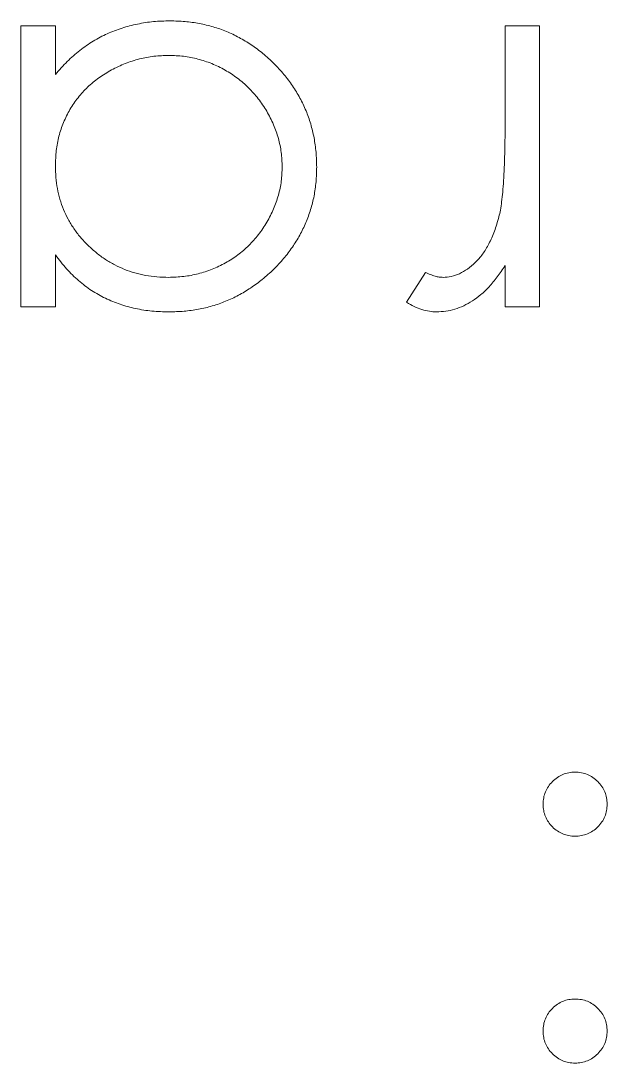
# Model space of a CAD drawing. Header units: millimetres. Extents: x 0 to 276, y 0 to 293.
# Drawn here: x 86.25 to 91.59, y 162.88 to 172.36 of the extents above; entities that cross this region are included whole.
import ezdxf

# ---------------------------------------------------------------- set-up
doc = ezdxf.new("R2010")
doc.units = ezdxf.units.MM

msp = doc.modelspace()

# ---------------------------------------------------------------- linework, layer by layer
at = {"color": 18, "linetype": 'Continuous', "lineweight": 15, "true_color": 0x000000}
for p, q in [((86.2502, 172.3183), (86.5644, 172.3183)), ((86.2502, 169.7606), (86.2502, 172.3183)), ((86.2502, 172.3183), (86.5644, 172.3183)), ((86.2502, 169.7606), (86.2502, 172.3183)), ((86.2502, 172.3183), (86.5644, 172.3183)), ((86.2502, 169.7606), (86.2502, 172.3183)), ((86.2502, 172.3183), (86.5644, 172.3183)), ((86.2502, 169.7606), (86.2502, 172.3183)), ((86.5644, 172.3183), (86.5644, 171.8759)), ((86.5644, 172.3183), (86.5644, 171.8759)), ((86.5644, 172.3183), (86.5644, 171.8759)), ((86.5644, 172.3183), (86.5644, 171.8759)), ((90.6567, 171.4587), (90.6567, 172.3183)), ((90.6567, 172.3183), (90.9708, 172.3183)), ((90.6567, 171.4587), (90.6567, 172.3183)), ((90.6567, 172.3183), (90.9708, 172.3183)), ((90.6567, 171.4587), (90.6567, 172.3183)), ((90.6567, 172.3183), (90.9708, 172.3183)), ((90.6567, 171.4587), (90.6567, 172.3183)), ((90.6567, 172.3183), (90.9708, 172.3183)), ((90.9708, 172.3183), (90.9708, 169.7606)), ((90.9708, 172.3183), (90.9708, 169.7606)), ((90.9708, 172.3183), (90.9708, 169.7606)), ((90.9708, 172.3183), (90.9708, 169.7606)), ((86.5644, 170.2338), (86.5644, 169.7606)), ((86.5644, 170.2338), (86.5644, 169.7606)), ((86.5644, 170.2338), (86.5644, 169.7606)), ((86.5644, 170.2338), (86.5644, 169.7606)), ((90.6567, 169.7606), (90.6567, 170.1371)), ((90.6567, 169.7606), (90.6567, 170.1371)), ((90.6567, 169.7606), (90.6567, 170.1371)), ((90.6567, 169.7606), (90.6567, 170.1371)), ((89.7592, 169.8033), (89.9317, 170.0754)), ((89.7592, 169.8033), (89.9317, 170.0754)), ((89.7592, 169.8033), (89.9317, 170.0754)), ((89.7592, 169.8033), (89.9317, 170.0754)), ((86.5644, 169.7606), (86.2502, 169.7606)), ((86.5644, 169.7606), (86.2502, 169.7606)), ((86.5644, 169.7606), (86.2502, 169.7606)), ((86.5644, 169.7606), (86.2502, 169.7606)), ((90.9708, 169.7606), (90.6567, 169.7606)), ((90.9708, 169.7606), (90.6567, 169.7606)), ((90.9708, 169.7606), (90.6567, 169.7606)), ((90.9708, 169.7606), (90.6567, 169.7606))]:
    msp.add_line(p, q, dxfattribs=at)
for points, knots in [([(86.5643, 171.8759), (86.5998, 171.9159), (86.6689, 171.994), (86.7843, 172.0961), (86.9067, 172.1805), (87.0354, 172.2486), (87.1703, 172.2998), (87.3112, 172.3362), (87.458, 172.3596), (87.5582, 172.3619), (87.609, 172.3631)], [0, 0, 0, 0, 0.134298, 0.262085, 0.38627, 0.507165, 0.6273, 0.748145, 0.87237, 1, 1, 1, 1]), ([(86.5643, 171.8759), (86.5998, 171.9159), (86.6689, 171.994), (86.7843, 172.0961), (86.9067, 172.1805), (87.0354, 172.2486), (87.1703, 172.2998), (87.3112, 172.3362), (87.458, 172.3596), (87.5582, 172.3619), (87.609, 172.3631)], [0, 0, 0, 0, 0.134298, 0.262085, 0.38627, 0.507165, 0.6273, 0.748145, 0.87237, 1, 1, 1, 1]), ([(86.5643, 171.8759), (86.5998, 171.9159), (86.6689, 171.994), (86.7843, 172.0961), (86.9067, 172.1805), (87.0354, 172.2486), (87.1703, 172.2998), (87.3112, 172.3362), (87.458, 172.3596), (87.5582, 172.3619), (87.609, 172.3631)], [0, 0, 0, 0, 0.134298, 0.262085, 0.38627, 0.507165, 0.6273, 0.748145, 0.87237, 1, 1, 1, 1]), ([(86.5643, 171.8759), (86.5998, 171.9159), (86.6689, 171.994), (86.7843, 172.0961), (86.9067, 172.1805), (87.0354, 172.2486), (87.1703, 172.2998), (87.3112, 172.3362), (87.458, 172.3596), (87.5582, 172.3619), (87.609, 172.3631)], [0, 0, 0, 0, 0.134298, 0.262085, 0.38627, 0.507165, 0.6273, 0.748145, 0.87237, 1, 1, 1, 1]), ([(87.609, 172.3631), (87.6542, 172.3619), (87.7433, 172.3595), (87.8743, 172.3407), (88.0004, 172.3106), (88.1217, 172.2687), (88.2373, 172.2131), (88.3484, 172.1466), (88.4543, 172.0673), (88.5533, 171.9767), (88.6446, 171.8783), (88.7246, 171.7734), (88.7914, 171.6624), (88.8472, 171.5466), (88.8902, 171.4253), (88.9202, 171.2988), (88.9389, 171.1673), (88.9413, 171.0778), (88.9426, 171.0324)], [0, 0, 0, 0, 0.06462, 0.127433, 0.189004, 0.24993, 0.310668, 0.372329, 0.434939, 0.499576, 0.564191, 0.626735, 0.688109, 0.749294, 0.810331, 0.871901, 0.935046, 1, 1, 1, 1]), ([(87.609, 172.3631), (87.6542, 172.3619), (87.7433, 172.3595), (87.8743, 172.3407), (88.0004, 172.3106), (88.1217, 172.2687), (88.2373, 172.2131), (88.3484, 172.1466), (88.4543, 172.0673), (88.5533, 171.9767), (88.6446, 171.8783), (88.7246, 171.7734), (88.7914, 171.6624), (88.8472, 171.5466), (88.8902, 171.4253), (88.9202, 171.2988), (88.9389, 171.1673), (88.9413, 171.0778), (88.9426, 171.0324)], [0, 0, 0, 0, 0.06462, 0.127433, 0.189004, 0.24993, 0.310668, 0.372329, 0.434939, 0.499576, 0.564191, 0.626735, 0.688109, 0.749294, 0.810331, 0.871901, 0.935046, 1, 1, 1, 1]), ([(87.609, 172.3631), (87.6542, 172.3619), (87.7433, 172.3595), (87.8743, 172.3407), (88.0004, 172.3106), (88.1217, 172.2687), (88.2373, 172.2131), (88.3484, 172.1466), (88.4543, 172.0673), (88.5533, 171.9767), (88.6446, 171.8783), (88.7246, 171.7734), (88.7914, 171.6624), (88.8472, 171.5466), (88.8902, 171.4253), (88.9202, 171.2988), (88.9389, 171.1673), (88.9413, 171.0778), (88.9426, 171.0324)], [0, 0, 0, 0, 0.06462, 0.127433, 0.189004, 0.24993, 0.310668, 0.372329, 0.434939, 0.499576, 0.564191, 0.626735, 0.688109, 0.749294, 0.810331, 0.871901, 0.935046, 1, 1, 1, 1]), ([(87.609, 172.3631), (87.6542, 172.3619), (87.7433, 172.3595), (87.8743, 172.3407), (88.0004, 172.3106), (88.1217, 172.2687), (88.2373, 172.2131), (88.3484, 172.1466), (88.4543, 172.0673), (88.5533, 171.9767), (88.6446, 171.8783), (88.7246, 171.7734), (88.7914, 171.6624), (88.8472, 171.5466), (88.8902, 171.4253), (88.9202, 171.2988), (88.9389, 171.1673), (88.9413, 171.0778), (88.9426, 171.0324)], [0, 0, 0, 0, 0.06462, 0.127433, 0.189004, 0.24993, 0.310668, 0.372329, 0.434939, 0.499576, 0.564191, 0.626735, 0.688109, 0.749294, 0.810331, 0.871901, 0.935046, 1, 1, 1, 1]), ([(87.5978, 172.049), (87.5524, 172.0474), (87.462, 172.0441), (87.3285, 172.0188), (87.199, 171.977), (87.0752, 171.9191), (86.9599, 171.8474), (86.8564, 171.7634), (86.7689, 171.6657), (86.6947, 171.5583), (86.6365, 171.4406), (86.5942, 171.3152), (86.5691, 171.1823), (86.566, 171.0914), (86.5643, 171.045)], [0, 0, 0, 0, 0.084802, 0.168664, 0.252552, 0.33824, 0.423103, 0.505556, 0.586176, 0.667136, 0.748499, 0.830452, 0.913456, 1, 1, 1, 1]), ([(87.5978, 172.049), (87.5524, 172.0474), (87.462, 172.0441), (87.3285, 172.0188), (87.199, 171.977), (87.0752, 171.9191), (86.9599, 171.8474), (86.8564, 171.7634), (86.7689, 171.6657), (86.6947, 171.5583), (86.6365, 171.4406), (86.5942, 171.3152), (86.5691, 171.1823), (86.566, 171.0914), (86.5643, 171.045)], [0, 0, 0, 0, 0.084802, 0.168664, 0.252552, 0.33824, 0.423103, 0.505556, 0.586176, 0.667136, 0.748499, 0.830452, 0.913456, 1, 1, 1, 1]), ([(87.5978, 172.049), (87.5524, 172.0474), (87.462, 172.0441), (87.3285, 172.0188), (87.199, 171.977), (87.0752, 171.9191), (86.9599, 171.8474), (86.8564, 171.7634), (86.7689, 171.6657), (86.6947, 171.5583), (86.6365, 171.4406), (86.5942, 171.3152), (86.5691, 171.1823), (86.566, 171.0914), (86.5643, 171.045)], [0, 0, 0, 0, 0.084802, 0.168664, 0.252552, 0.33824, 0.423103, 0.505556, 0.586176, 0.667136, 0.748499, 0.830452, 0.913456, 1, 1, 1, 1]), ([(87.5978, 172.049), (87.5524, 172.0474), (87.462, 172.0441), (87.3285, 172.0188), (87.199, 171.977), (87.0752, 171.9191), (86.9599, 171.8474), (86.8564, 171.7634), (86.7689, 171.6657), (86.6947, 171.5583), (86.6365, 171.4406), (86.5942, 171.3152), (86.5691, 171.1823), (86.566, 171.0914), (86.5643, 171.045)], [0, 0, 0, 0, 0.084802, 0.168664, 0.252552, 0.33824, 0.423103, 0.505556, 0.586176, 0.667136, 0.748499, 0.830452, 0.913456, 1, 1, 1, 1]), ([(88.6285, 171.0359), (88.6266, 171.0795), (88.6229, 171.1665), (88.5961, 171.2955), (88.5512, 171.4211), (88.49, 171.5424), (88.4133, 171.655), (88.3244, 171.7567), (88.2225, 171.8442), (88.1095, 171.9175), (87.9889, 171.9766), (87.8621, 172.0178), (87.7314, 172.0444), (87.6426, 172.0475), (87.5978, 172.049)], [0, 0, 0, 0, 0.081589, 0.162859, 0.245484, 0.330807, 0.416493, 0.499893, 0.583048, 0.667158, 0.751312, 0.833785, 0.916256, 1, 1, 1, 1]), ([(88.6285, 171.0359), (88.6266, 171.0795), (88.6229, 171.1665), (88.5961, 171.2955), (88.5512, 171.4211), (88.49, 171.5424), (88.4133, 171.655), (88.3244, 171.7567), (88.2225, 171.8442), (88.1095, 171.9175), (87.9889, 171.9766), (87.8621, 172.0178), (87.7314, 172.0444), (87.6426, 172.0475), (87.5978, 172.049)], [0, 0, 0, 0, 0.081589, 0.162859, 0.245484, 0.330807, 0.416493, 0.499893, 0.583048, 0.667158, 0.751312, 0.833785, 0.916256, 1, 1, 1, 1]), ([(88.6285, 171.0359), (88.6266, 171.0795), (88.6229, 171.1665), (88.5961, 171.2955), (88.5512, 171.4211), (88.49, 171.5424), (88.4133, 171.655), (88.3244, 171.7567), (88.2225, 171.8442), (88.1095, 171.9175), (87.9889, 171.9766), (87.8621, 172.0178), (87.7314, 172.0444), (87.6426, 172.0475), (87.5978, 172.049)], [0, 0, 0, 0, 0.081589, 0.162859, 0.245484, 0.330807, 0.416493, 0.499893, 0.583048, 0.667158, 0.751312, 0.833785, 0.916256, 1, 1, 1, 1]), ([(88.6285, 171.0359), (88.6266, 171.0795), (88.6229, 171.1665), (88.5961, 171.2955), (88.5512, 171.4211), (88.49, 171.5424), (88.4133, 171.655), (88.3244, 171.7567), (88.2225, 171.8442), (88.1095, 171.9175), (87.9889, 171.9766), (87.8621, 172.0178), (87.7314, 172.0444), (87.6426, 172.0475), (87.5978, 172.049)], [0, 0, 0, 0, 0.081589, 0.162859, 0.245484, 0.330807, 0.416493, 0.499893, 0.583048, 0.667158, 0.751312, 0.833785, 0.916256, 1, 1, 1, 1]), ([(90.6006, 170.5809), (90.6053, 170.6012), (90.6158, 170.6461), (90.626, 170.7214), (90.636, 170.8104), (90.6431, 170.9134), (90.6497, 171.03), (90.6534, 171.1605), (90.6565, 171.3049), (90.6566, 171.4059), (90.6567, 171.4587)], [0, 0, 0, 0, 0.070855, 0.156938, 0.2586, 0.375891, 0.508166, 0.656238, 0.820177, 1, 1, 1, 1]), ([(90.6006, 170.5809), (90.6053, 170.6012), (90.6158, 170.6461), (90.626, 170.7214), (90.636, 170.8104), (90.6431, 170.9134), (90.6497, 171.03), (90.6534, 171.1605), (90.6565, 171.3049), (90.6566, 171.4059), (90.6567, 171.4587)], [0, 0, 0, 0, 0.070855, 0.156938, 0.2586, 0.375891, 0.508166, 0.656238, 0.820177, 1, 1, 1, 1]), ([(90.6006, 170.5809), (90.6053, 170.6012), (90.6158, 170.6461), (90.626, 170.7214), (90.636, 170.8104), (90.6431, 170.9134), (90.6497, 171.03), (90.6534, 171.1605), (90.6565, 171.3049), (90.6566, 171.4059), (90.6567, 171.4587)], [0, 0, 0, 0, 0.070855, 0.156938, 0.2586, 0.375891, 0.508166, 0.656238, 0.820177, 1, 1, 1, 1]), ([(90.6006, 170.5809), (90.6053, 170.6012), (90.6158, 170.6461), (90.626, 170.7214), (90.636, 170.8104), (90.6431, 170.9134), (90.6497, 171.03), (90.6534, 171.1605), (90.6565, 171.3049), (90.6566, 171.4059), (90.6567, 171.4587)], [0, 0, 0, 0, 0.070855, 0.156938, 0.2586, 0.375891, 0.508166, 0.656238, 0.820177, 1, 1, 1, 1]), ([(86.5643, 171.045), (86.5653, 171.0097), (86.5672, 170.9401), (86.5816, 170.838), (86.6046, 170.7403), (86.6369, 170.6468), (86.6794, 170.5582), (86.7307, 170.4737), (86.7916, 170.3939), (86.8612, 170.3197), (86.9373, 170.2521), (87.0179, 170.1917), (87.1039, 170.1422), (87.1938, 170.1011), (87.2878, 170.0684), (87.3867, 170.0467), (87.4894, 170.0317), (87.5594, 170.0304), (87.595, 170.0298)], [0, 0, 0, 0, 0.065634, 0.129188, 0.191219, 0.251913, 0.312507, 0.373494, 0.435152, 0.498741, 0.562095, 0.624187, 0.685476, 0.746097, 0.807612, 0.869967, 0.933951, 1, 1, 1, 1]), ([(86.5643, 171.045), (86.5653, 171.0097), (86.5672, 170.9401), (86.5816, 170.838), (86.6046, 170.7403), (86.6369, 170.6468), (86.6794, 170.5582), (86.7307, 170.4737), (86.7916, 170.3939), (86.8612, 170.3197), (86.9373, 170.2521), (87.0179, 170.1917), (87.1039, 170.1422), (87.1938, 170.1011), (87.2878, 170.0684), (87.3867, 170.0467), (87.4894, 170.0317), (87.5594, 170.0304), (87.595, 170.0298)], [0, 0, 0, 0, 0.065634, 0.129188, 0.191219, 0.251913, 0.312507, 0.373494, 0.435152, 0.498741, 0.562095, 0.624187, 0.685476, 0.746097, 0.807612, 0.869967, 0.933951, 1, 1, 1, 1]), ([(86.5643, 171.045), (86.5653, 171.0097), (86.5672, 170.9401), (86.5816, 170.838), (86.6046, 170.7403), (86.6369, 170.6468), (86.6794, 170.5582), (86.7307, 170.4737), (86.7916, 170.3939), (86.8612, 170.3197), (86.9373, 170.2521), (87.0179, 170.1917), (87.1039, 170.1422), (87.1938, 170.1011), (87.2878, 170.0684), (87.3867, 170.0467), (87.4894, 170.0317), (87.5594, 170.0304), (87.595, 170.0298)], [0, 0, 0, 0, 0.065634, 0.129188, 0.191219, 0.251913, 0.312507, 0.373494, 0.435152, 0.498741, 0.562095, 0.624187, 0.685476, 0.746097, 0.807612, 0.869967, 0.933951, 1, 1, 1, 1]), ([(86.5643, 171.045), (86.5653, 171.0097), (86.5672, 170.9401), (86.5816, 170.838), (86.6046, 170.7403), (86.6369, 170.6468), (86.6794, 170.5582), (86.7307, 170.4737), (86.7916, 170.3939), (86.8612, 170.3197), (86.9373, 170.2521), (87.0179, 170.1917), (87.1039, 170.1422), (87.1938, 170.1011), (87.2878, 170.0684), (87.3867, 170.0467), (87.4894, 170.0317), (87.5594, 170.0304), (87.595, 170.0298)], [0, 0, 0, 0, 0.065634, 0.129188, 0.191219, 0.251913, 0.312507, 0.373494, 0.435152, 0.498741, 0.562095, 0.624187, 0.685476, 0.746097, 0.807612, 0.869967, 0.933951, 1, 1, 1, 1]), ([(87.595, 170.0298), (87.6409, 170.0314), (87.7315, 170.0347), (87.8646, 170.0598), (87.9919, 170.1017), (88.1128, 170.159), (88.2255, 170.231), (88.3262, 170.3181), (88.4157, 170.418), (88.4911, 170.5301), (88.5524, 170.6503), (88.5956, 170.7759), (88.6241, 170.9047), (88.627, 170.9921), (88.6285, 171.0359)], [0, 0, 0, 0, 0.085921, 0.169593, 0.252476, 0.336244, 0.419505, 0.502036, 0.584775, 0.669846, 0.754185, 0.836658, 0.91801, 1, 1, 1, 1]), ([(87.595, 170.0298), (87.6409, 170.0314), (87.7315, 170.0347), (87.8646, 170.0598), (87.9919, 170.1017), (88.1128, 170.159), (88.2255, 170.231), (88.3262, 170.3181), (88.4157, 170.418), (88.4911, 170.5301), (88.5524, 170.6503), (88.5956, 170.7759), (88.6241, 170.9047), (88.627, 170.9921), (88.6285, 171.0359)], [0, 0, 0, 0, 0.085921, 0.169593, 0.252476, 0.336244, 0.419505, 0.502036, 0.584775, 0.669846, 0.754185, 0.836658, 0.91801, 1, 1, 1, 1]), ([(87.595, 170.0298), (87.6409, 170.0314), (87.7315, 170.0347), (87.8646, 170.0598), (87.9919, 170.1017), (88.1128, 170.159), (88.2255, 170.231), (88.3262, 170.3181), (88.4157, 170.418), (88.4911, 170.5301), (88.5524, 170.6503), (88.5956, 170.7759), (88.6241, 170.9047), (88.627, 170.9921), (88.6285, 171.0359)], [0, 0, 0, 0, 0.085921, 0.169593, 0.252476, 0.336244, 0.419505, 0.502036, 0.584775, 0.669846, 0.754185, 0.836658, 0.91801, 1, 1, 1, 1]), ([(87.595, 170.0298), (87.6409, 170.0314), (87.7315, 170.0347), (87.8646, 170.0598), (87.9919, 170.1017), (88.1128, 170.159), (88.2255, 170.231), (88.3262, 170.3181), (88.4157, 170.418), (88.4911, 170.5301), (88.5524, 170.6503), (88.5956, 170.7759), (88.6241, 170.9047), (88.627, 170.9921), (88.6285, 171.0359)], [0, 0, 0, 0, 0.085921, 0.169593, 0.252476, 0.336244, 0.419505, 0.502036, 0.584775, 0.669846, 0.754185, 0.836658, 0.91801, 1, 1, 1, 1]), ([(88.9426, 171.0324), (88.9413, 170.9879), (88.9388, 170.9), (88.9204, 170.7708), (88.8893, 170.6462), (88.8458, 170.5269), (88.7899, 170.4125), (88.722, 170.3031), (88.642, 170.1984), (88.5497, 170.1007), (88.4498, 170.0105), (88.3429, 169.9321), (88.2317, 169.8644), (88.1144, 169.8107), (87.9929, 169.7673), (87.8659, 169.7373), (87.7341, 169.7196), (87.6446, 169.717), (87.5992, 169.7157)], [0, 0, 0, 0, 0.063775, 0.126079, 0.186904, 0.247574, 0.308003, 0.369132, 0.432033, 0.496791, 0.561611, 0.624914, 0.686726, 0.748079, 0.809582, 0.871631, 0.934886, 1, 1, 1, 1]), ([(88.9426, 171.0324), (88.9413, 170.9879), (88.9388, 170.9), (88.9204, 170.7708), (88.8893, 170.6462), (88.8458, 170.5269), (88.7899, 170.4125), (88.722, 170.3031), (88.642, 170.1984), (88.5497, 170.1007), (88.4498, 170.0105), (88.3429, 169.9321), (88.2317, 169.8644), (88.1144, 169.8107), (87.9929, 169.7673), (87.8659, 169.7373), (87.7341, 169.7196), (87.6446, 169.717), (87.5992, 169.7157)], [0, 0, 0, 0, 0.063775, 0.126079, 0.186904, 0.247574, 0.308003, 0.369132, 0.432033, 0.496791, 0.561611, 0.624914, 0.686726, 0.748079, 0.809582, 0.871631, 0.934886, 1, 1, 1, 1]), ([(88.9426, 171.0324), (88.9413, 170.9879), (88.9388, 170.9), (88.9204, 170.7708), (88.8893, 170.6462), (88.8458, 170.5269), (88.7899, 170.4125), (88.722, 170.3031), (88.642, 170.1984), (88.5497, 170.1007), (88.4498, 170.0105), (88.3429, 169.9321), (88.2317, 169.8644), (88.1144, 169.8107), (87.9929, 169.7673), (87.8659, 169.7373), (87.7341, 169.7196), (87.6446, 169.717), (87.5992, 169.7157)], [0, 0, 0, 0, 0.063775, 0.126079, 0.186904, 0.247574, 0.308003, 0.369132, 0.432033, 0.496791, 0.561611, 0.624914, 0.686726, 0.748079, 0.809582, 0.871631, 0.934886, 1, 1, 1, 1]), ([(88.9426, 171.0324), (88.9413, 170.9879), (88.9388, 170.9), (88.9204, 170.7708), (88.8893, 170.6462), (88.8458, 170.5269), (88.7899, 170.4125), (88.722, 170.3031), (88.642, 170.1984), (88.5497, 170.1007), (88.4498, 170.0105), (88.3429, 169.9321), (88.2317, 169.8644), (88.1144, 169.8107), (87.9929, 169.7673), (87.8659, 169.7373), (87.7341, 169.7196), (87.6446, 169.717), (87.5992, 169.7157)], [0, 0, 0, 0, 0.063775, 0.126079, 0.186904, 0.247574, 0.308003, 0.369132, 0.432033, 0.496791, 0.561611, 0.624914, 0.686726, 0.748079, 0.809582, 0.871631, 0.934886, 1, 1, 1, 1]), ([(90.0923, 170.0298), (90.1175, 170.0315), (90.1689, 170.0349), (90.2444, 170.0618), (90.3176, 170.1054), (90.3758, 170.1536), (90.4208, 170.2002), (90.453, 170.2408), (90.4824, 170.2864), (90.5106, 170.3361), (90.5363, 170.3909), (90.5602, 170.4501), (90.5819, 170.5138), (90.5942, 170.5581), (90.6006, 170.5809)], [0, 0, 0, 0, 0.093807, 0.191338, 0.295191, 0.410312, 0.47193, 0.536425, 0.603119, 0.674118, 0.749332, 0.828283, 0.91204, 1, 1, 1, 1]), ([(90.0923, 170.0298), (90.1175, 170.0315), (90.1689, 170.0349), (90.2444, 170.0618), (90.3176, 170.1054), (90.3758, 170.1536), (90.4208, 170.2002), (90.453, 170.2408), (90.4824, 170.2864), (90.5106, 170.3361), (90.5363, 170.3909), (90.5602, 170.4501), (90.5819, 170.5138), (90.5942, 170.5581), (90.6006, 170.5809)], [0, 0, 0, 0, 0.093807, 0.191338, 0.295191, 0.410312, 0.47193, 0.536425, 0.603119, 0.674118, 0.749332, 0.828283, 0.91204, 1, 1, 1, 1]), ([(90.0923, 170.0298), (90.1175, 170.0315), (90.1689, 170.0349), (90.2444, 170.0618), (90.3176, 170.1054), (90.3758, 170.1536), (90.4208, 170.2002), (90.453, 170.2408), (90.4824, 170.2864), (90.5106, 170.3361), (90.5363, 170.3909), (90.5602, 170.4501), (90.5819, 170.5138), (90.5942, 170.5581), (90.6006, 170.5809)], [0, 0, 0, 0, 0.093807, 0.191338, 0.295191, 0.410312, 0.47193, 0.536425, 0.603119, 0.674118, 0.749332, 0.828283, 0.91204, 1, 1, 1, 1]), ([(90.0923, 170.0298), (90.1175, 170.0315), (90.1689, 170.0349), (90.2444, 170.0618), (90.3176, 170.1054), (90.3758, 170.1536), (90.4208, 170.2002), (90.453, 170.2408), (90.4824, 170.2864), (90.5106, 170.3361), (90.5363, 170.3909), (90.5602, 170.4501), (90.5819, 170.5138), (90.5942, 170.5581), (90.6006, 170.5809)], [0, 0, 0, 0, 0.093807, 0.191338, 0.295191, 0.410312, 0.47193, 0.536425, 0.603119, 0.674118, 0.749332, 0.828283, 0.91204, 1, 1, 1, 1]), ([(87.5992, 169.7157), (87.547, 169.7171), (87.4446, 169.72), (87.2949, 169.7434), (87.1533, 169.7831), (87.0186, 169.837), (86.8914, 169.9086), (86.7729, 169.999), (86.6619, 170.1075), (86.5975, 170.1909), (86.5643, 170.2338)], [0, 0, 0, 0, 0.1298621, 0.2546535, 0.3760146, 0.4952553, 0.6147977, 0.7381056, 0.8651963, 1, 1, 1, 1]), ([(87.5992, 169.7157), (87.547, 169.7171), (87.4446, 169.72), (87.2949, 169.7434), (87.1533, 169.7831), (87.0186, 169.837), (86.8914, 169.9086), (86.7729, 169.999), (86.6619, 170.1075), (86.5975, 170.1909), (86.5643, 170.2338)], [0, 0, 0, 0, 0.1298621, 0.2546535, 0.3760146, 0.4952553, 0.6147977, 0.7381056, 0.8651963, 1, 1, 1, 1]), ([(87.5992, 169.7157), (87.547, 169.7171), (87.4446, 169.72), (87.2949, 169.7434), (87.1533, 169.7831), (87.0186, 169.837), (86.8914, 169.9086), (86.7729, 169.999), (86.6619, 170.1075), (86.5975, 170.1909), (86.5643, 170.2338)], [0, 0, 0, 0, 0.1298621, 0.2546535, 0.3760146, 0.4952553, 0.6147977, 0.7381056, 0.8651963, 1, 1, 1, 1]), ([(87.5992, 169.7157), (87.547, 169.7171), (87.4446, 169.72), (87.2949, 169.7434), (87.1533, 169.7831), (87.0186, 169.837), (86.8914, 169.9086), (86.7729, 169.999), (86.6619, 170.1075), (86.5975, 170.1909), (86.5643, 170.2338)], [0, 0, 0, 0, 0.1298621, 0.2546535, 0.3760146, 0.4952553, 0.6147977, 0.7381056, 0.8651963, 1, 1, 1, 1]), ([(90.6567, 170.1371), (90.6335, 170.102), (90.5891, 170.035), (90.5154, 169.9463), (90.4399, 169.8729), (90.3622, 169.8144), (90.2819, 169.7706), (90.2005, 169.7385), (90.117, 169.7195), (90.0608, 169.717), (90.0327, 169.7157)], [0, 0, 0, 0, 0.160059, 0.306112, 0.438367, 0.560541, 0.675317, 0.786114, 0.892842, 1, 1, 1, 1]), ([(90.6567, 170.1371), (90.6335, 170.102), (90.5891, 170.035), (90.5154, 169.9463), (90.4399, 169.8729), (90.3622, 169.8144), (90.2819, 169.7706), (90.2005, 169.7385), (90.117, 169.7195), (90.0608, 169.717), (90.0327, 169.7157)], [0, 0, 0, 0, 0.160059, 0.306112, 0.438367, 0.560541, 0.675317, 0.786114, 0.892842, 1, 1, 1, 1]), ([(90.6567, 170.1371), (90.6335, 170.102), (90.5891, 170.035), (90.5154, 169.9463), (90.4399, 169.8729), (90.3622, 169.8144), (90.2819, 169.7706), (90.2005, 169.7385), (90.117, 169.7195), (90.0608, 169.717), (90.0327, 169.7157)], [0, 0, 0, 0, 0.160059, 0.306112, 0.438367, 0.560541, 0.675317, 0.786114, 0.892842, 1, 1, 1, 1]), ([(90.6567, 170.1371), (90.6335, 170.102), (90.5891, 170.035), (90.5154, 169.9463), (90.4399, 169.8729), (90.3622, 169.8144), (90.2819, 169.7706), (90.2005, 169.7385), (90.117, 169.7195), (90.0608, 169.717), (90.0327, 169.7157)], [0, 0, 0, 0, 0.160059, 0.306112, 0.438367, 0.560541, 0.675317, 0.786114, 0.892842, 1, 1, 1, 1]), ([(89.9317, 170.0754), (89.9468, 170.0686), (89.9755, 170.0558), (90.0174, 170.0407), (90.0561, 170.0318), (90.0808, 170.0304), (90.0923, 170.0298)], [0, 0, 0, 0, 0.295139, 0.56023, 0.794983, 1, 1, 1, 1]), ([(89.9317, 170.0754), (89.9468, 170.0686), (89.9755, 170.0558), (90.0174, 170.0407), (90.0561, 170.0318), (90.0808, 170.0304), (90.0923, 170.0298)], [0, 0, 0, 0, 0.295139, 0.56023, 0.794983, 1, 1, 1, 1]), ([(89.9317, 170.0754), (89.9468, 170.0686), (89.9755, 170.0558), (90.0174, 170.0407), (90.0561, 170.0318), (90.0808, 170.0304), (90.0923, 170.0298)], [0, 0, 0, 0, 0.295139, 0.56023, 0.794983, 1, 1, 1, 1]), ([(89.9317, 170.0754), (89.9468, 170.0686), (89.9755, 170.0558), (90.0174, 170.0407), (90.0561, 170.0318), (90.0808, 170.0304), (90.0923, 170.0298)], [0, 0, 0, 0, 0.295139, 0.56023, 0.794983, 1, 1, 1, 1]), ([(90.0327, 169.7157), (90.0108, 169.7169), (89.9659, 169.7193), (89.8979, 169.7365), (89.8279, 169.764), (89.7828, 169.7899), (89.7592, 169.8033)], [0, 0, 0, 0, 0.225278, 0.463523, 0.720324, 1, 1, 1, 1]), ([(90.0327, 169.7157), (90.0108, 169.7169), (89.9659, 169.7193), (89.8979, 169.7365), (89.8279, 169.764), (89.7828, 169.7899), (89.7592, 169.8033)], [0, 0, 0, 0, 0.225278, 0.463523, 0.720324, 1, 1, 1, 1]), ([(90.0327, 169.7157), (90.0108, 169.7169), (89.9659, 169.7193), (89.8979, 169.7365), (89.8279, 169.764), (89.7828, 169.7899), (89.7592, 169.8033)], [0, 0, 0, 0, 0.225278, 0.463523, 0.720324, 1, 1, 1, 1]), ([(90.0327, 169.7157), (90.0108, 169.7169), (89.9659, 169.7193), (89.8979, 169.7365), (89.8279, 169.764), (89.7828, 169.7899), (89.7592, 169.8033)], [0, 0, 0, 0, 0.225278, 0.463523, 0.720324, 1, 1, 1, 1]), ([(91.0022, 165.2381), (91.0034, 165.2574), (91.0057, 165.2953), (91.021, 165.3506), (91.0499, 165.4002), (91.0861, 165.4455), (91.1309, 165.4825), (91.181, 165.5099), (91.236, 165.5266), (91.2743, 165.5287), (91.2938, 165.5298)], [0, 0, 0, 0, 0.126178, 0.248821, 0.37154, 0.499984, 0.627244, 0.749226, 0.872298, 1, 1, 1, 1]), ([(91.0022, 165.2381), (91.0034, 165.2574), (91.0057, 165.2953), (91.021, 165.3506), (91.0499, 165.4002), (91.0861, 165.4455), (91.1309, 165.4825), (91.181, 165.5099), (91.236, 165.5266), (91.2743, 165.5287), (91.2938, 165.5298)], [0, 0, 0, 0, 0.126178, 0.248821, 0.37154, 0.499984, 0.627244, 0.749226, 0.872298, 1, 1, 1, 1]), ([(91.0022, 165.2381), (91.0034, 165.2574), (91.0057, 165.2953), (91.021, 165.3506), (91.0499, 165.4002), (91.0861, 165.4455), (91.1309, 165.4825), (91.181, 165.5099), (91.236, 165.5266), (91.2743, 165.5287), (91.2938, 165.5298)], [0, 0, 0, 0, 0.126178, 0.248821, 0.37154, 0.499984, 0.627244, 0.749226, 0.872298, 1, 1, 1, 1]), ([(91.0022, 165.2381), (91.0034, 165.2574), (91.0057, 165.2953), (91.021, 165.3506), (91.0499, 165.4002), (91.0861, 165.4455), (91.1309, 165.4825), (91.181, 165.5099), (91.236, 165.5266), (91.2743, 165.5287), (91.2938, 165.5298)], [0, 0, 0, 0, 0.126178, 0.248821, 0.37154, 0.499984, 0.627244, 0.749226, 0.872298, 1, 1, 1, 1]), ([(91.2938, 165.5298), (91.3134, 165.5288), (91.3515, 165.5267), (91.4063, 165.5096), (91.4567, 165.4827), (91.5015, 165.4455), (91.538, 165.4005), (91.5656, 165.3503), (91.5822, 165.2955), (91.5844, 165.2574), (91.5855, 165.2381)], [0, 0, 0, 0, 0.127757, 0.249414, 0.372796, 0.500111, 0.62861, 0.750643, 0.873768, 1, 1, 1, 1]), ([(91.2938, 165.5298), (91.3134, 165.5288), (91.3515, 165.5267), (91.4063, 165.5096), (91.4567, 165.4827), (91.5015, 165.4455), (91.538, 165.4005), (91.5656, 165.3503), (91.5822, 165.2955), (91.5844, 165.2574), (91.5855, 165.2381)], [0, 0, 0, 0, 0.127757, 0.249414, 0.372796, 0.500111, 0.62861, 0.750643, 0.873768, 1, 1, 1, 1]), ([(91.2938, 165.5298), (91.3134, 165.5288), (91.3515, 165.5267), (91.4063, 165.5096), (91.4567, 165.4827), (91.5015, 165.4455), (91.538, 165.4005), (91.5656, 165.3503), (91.5822, 165.2955), (91.5844, 165.2574), (91.5855, 165.2381)], [0, 0, 0, 0, 0.127757, 0.249414, 0.372796, 0.500111, 0.62861, 0.750643, 0.873768, 1, 1, 1, 1]), ([(91.2938, 165.5298), (91.3134, 165.5288), (91.3515, 165.5267), (91.4063, 165.5096), (91.4567, 165.4827), (91.5015, 165.4455), (91.538, 165.4005), (91.5656, 165.3503), (91.5822, 165.2955), (91.5844, 165.2574), (91.5855, 165.2381)], [0, 0, 0, 0, 0.127757, 0.249414, 0.372796, 0.500111, 0.62861, 0.750643, 0.873768, 1, 1, 1, 1]), ([(91.2938, 164.9465), (91.2743, 164.9476), (91.2361, 164.9499), (91.1809, 164.9655), (91.1309, 164.9931), (91.0864, 165.03), (91.0497, 165.0747), (91.021, 165.1243), (91.0056, 165.18), (91.0033, 165.2184), (91.0022, 165.2381)], [0, 0, 0, 0, 0.127519, 0.249986, 0.371792, 0.49887, 0.625948, 0.748492, 0.870959, 1, 1, 1, 1]), ([(91.2938, 164.9465), (91.2743, 164.9476), (91.2361, 164.9499), (91.1809, 164.9655), (91.1309, 164.9931), (91.0864, 165.03), (91.0497, 165.0747), (91.021, 165.1243), (91.0056, 165.18), (91.0033, 165.2184), (91.0022, 165.2381)], [0, 0, 0, 0, 0.127519, 0.249986, 0.371792, 0.49887, 0.625948, 0.748492, 0.870959, 1, 1, 1, 1]), ([(91.2938, 164.9465), (91.2743, 164.9476), (91.2361, 164.9499), (91.1809, 164.9655), (91.1309, 164.9931), (91.0864, 165.03), (91.0497, 165.0747), (91.021, 165.1243), (91.0056, 165.18), (91.0033, 165.2184), (91.0022, 165.2381)], [0, 0, 0, 0, 0.127519, 0.249986, 0.371792, 0.49887, 0.625948, 0.748492, 0.870959, 1, 1, 1, 1]), ([(91.2938, 164.9465), (91.2743, 164.9476), (91.2361, 164.9499), (91.1809, 164.9655), (91.1309, 164.9931), (91.0864, 165.03), (91.0497, 165.0747), (91.021, 165.1243), (91.0056, 165.18), (91.0033, 165.2184), (91.0022, 165.2381)], [0, 0, 0, 0, 0.127519, 0.249986, 0.371792, 0.49887, 0.625948, 0.748492, 0.870959, 1, 1, 1, 1]), ([(91.5855, 165.2381), (91.5844, 165.2184), (91.5824, 165.1798), (91.5656, 165.1246), (91.5382, 165.0745), (91.5012, 165.0301), (91.4567, 164.9929), (91.4064, 164.9658), (91.3513, 164.9498), (91.3133, 164.9476), (91.2938, 164.9465)], [0, 0, 0, 0, 0.129097, 0.252046, 0.373905, 0.501038, 0.628171, 0.751376, 0.872426, 1, 1, 1, 1]), ([(91.5855, 165.2381), (91.5844, 165.2184), (91.5824, 165.1798), (91.5656, 165.1246), (91.5382, 165.0745), (91.5012, 165.0301), (91.4567, 164.9929), (91.4064, 164.9658), (91.3513, 164.9498), (91.3133, 164.9476), (91.2938, 164.9465)], [0, 0, 0, 0, 0.129097, 0.252046, 0.373905, 0.501038, 0.628171, 0.751376, 0.872426, 1, 1, 1, 1]), ([(91.5855, 165.2381), (91.5844, 165.2184), (91.5824, 165.1798), (91.5656, 165.1246), (91.5382, 165.0745), (91.5012, 165.0301), (91.4567, 164.9929), (91.4064, 164.9658), (91.3513, 164.9498), (91.3133, 164.9476), (91.2938, 164.9465)], [0, 0, 0, 0, 0.129097, 0.252046, 0.373905, 0.501038, 0.628171, 0.751376, 0.872426, 1, 1, 1, 1]), ([(91.5855, 165.2381), (91.5844, 165.2184), (91.5824, 165.1798), (91.5656, 165.1246), (91.5382, 165.0745), (91.5012, 165.0301), (91.4567, 164.9929), (91.4064, 164.9658), (91.3513, 164.9498), (91.3133, 164.9476), (91.2938, 164.9465)], [0, 0, 0, 0, 0.129097, 0.252046, 0.373905, 0.501038, 0.628171, 0.751376, 0.872426, 1, 1, 1, 1]), ([(91.0022, 163.174), (91.0033, 163.1937), (91.0056, 163.2322), (91.021, 163.2879), (91.0497, 163.3375), (91.0864, 163.3822), (91.1309, 163.419), (91.1809, 163.4467), (91.2361, 163.4623), (91.2743, 163.4645), (91.2938, 163.4657)], [0, 0, 0, 0, 0.129041, 0.251508, 0.374052, 0.50113, 0.628208, 0.750014, 0.872481, 1, 1, 1, 1]), ([(91.0022, 163.174), (91.0033, 163.1937), (91.0056, 163.2322), (91.021, 163.2879), (91.0497, 163.3375), (91.0864, 163.3822), (91.1309, 163.419), (91.1809, 163.4467), (91.2361, 163.4623), (91.2743, 163.4645), (91.2938, 163.4657)], [0, 0, 0, 0, 0.129041, 0.251508, 0.374052, 0.50113, 0.628208, 0.750014, 0.872481, 1, 1, 1, 1]), ([(91.0022, 163.174), (91.0033, 163.1937), (91.0056, 163.2322), (91.021, 163.2879), (91.0497, 163.3375), (91.0864, 163.3822), (91.1309, 163.419), (91.1809, 163.4467), (91.2361, 163.4623), (91.2743, 163.4645), (91.2938, 163.4657)], [0, 0, 0, 0, 0.129041, 0.251508, 0.374052, 0.50113, 0.628208, 0.750014, 0.872481, 1, 1, 1, 1]), ([(91.0022, 163.174), (91.0033, 163.1937), (91.0056, 163.2322), (91.021, 163.2879), (91.0497, 163.3375), (91.0864, 163.3822), (91.1309, 163.419), (91.1809, 163.4467), (91.2361, 163.4623), (91.2743, 163.4645), (91.2938, 163.4657)], [0, 0, 0, 0, 0.129041, 0.251508, 0.374052, 0.50113, 0.628208, 0.750014, 0.872481, 1, 1, 1, 1]), ([(91.2938, 163.4657), (91.3133, 163.4646), (91.3513, 163.4624), (91.4064, 163.4464), (91.4567, 163.4193), (91.5012, 163.3821), (91.5382, 163.3377), (91.5656, 163.2875), (91.5824, 163.2323), (91.5844, 163.1938), (91.5855, 163.174)], [0, 0, 0, 0, 0.127574, 0.248624, 0.371829, 0.498962, 0.626095, 0.747954, 0.870903, 1, 1, 1, 1]), ([(91.2938, 163.4657), (91.3133, 163.4646), (91.3513, 163.4624), (91.4064, 163.4464), (91.4567, 163.4193), (91.5012, 163.3821), (91.5382, 163.3377), (91.5656, 163.2875), (91.5824, 163.2323), (91.5844, 163.1938), (91.5855, 163.174)], [0, 0, 0, 0, 0.127574, 0.248624, 0.371829, 0.498962, 0.626095, 0.747954, 0.870903, 1, 1, 1, 1]), ([(91.2938, 163.4657), (91.3133, 163.4646), (91.3513, 163.4624), (91.4064, 163.4464), (91.4567, 163.4193), (91.5012, 163.3821), (91.5382, 163.3377), (91.5656, 163.2875), (91.5824, 163.2323), (91.5844, 163.1938), (91.5855, 163.174)], [0, 0, 0, 0, 0.127574, 0.248624, 0.371829, 0.498962, 0.626095, 0.747954, 0.870903, 1, 1, 1, 1]), ([(91.2938, 163.4657), (91.3133, 163.4646), (91.3513, 163.4624), (91.4064, 163.4464), (91.4567, 163.4193), (91.5012, 163.3821), (91.5382, 163.3377), (91.5656, 163.2875), (91.5824, 163.2323), (91.5844, 163.1938), (91.5855, 163.174)], [0, 0, 0, 0, 0.127574, 0.248624, 0.371829, 0.498962, 0.626095, 0.747954, 0.870903, 1, 1, 1, 1]), ([(91.2938, 162.8824), (91.2743, 162.8835), (91.2361, 162.8858), (91.1809, 162.9014), (91.1309, 162.929), (91.0864, 162.9659), (91.0497, 163.0106), (91.021, 163.0602), (91.0056, 163.1159), (91.0033, 163.1543), (91.0022, 163.174)], [0, 0, 0, 0, 0.1275189, 0.2499859, 0.3717924, 0.4988704, 0.6259484, 0.7484917, 0.8709588, 1, 1, 1, 1]), ([(91.2938, 162.8824), (91.2743, 162.8835), (91.2361, 162.8858), (91.1809, 162.9014), (91.1309, 162.929), (91.0864, 162.9659), (91.0497, 163.0106), (91.021, 163.0602), (91.0056, 163.1159), (91.0033, 163.1543), (91.0022, 163.174)], [0, 0, 0, 0, 0.1275189, 0.2499859, 0.3717924, 0.4988704, 0.6259484, 0.7484917, 0.8709588, 1, 1, 1, 1]), ([(91.2938, 162.8824), (91.2743, 162.8835), (91.2361, 162.8858), (91.1809, 162.9014), (91.1309, 162.929), (91.0864, 162.9659), (91.0497, 163.0106), (91.021, 163.0602), (91.0056, 163.1159), (91.0033, 163.1543), (91.0022, 163.174)], [0, 0, 0, 0, 0.1275189, 0.2499859, 0.3717924, 0.4988704, 0.6259484, 0.7484917, 0.8709588, 1, 1, 1, 1]), ([(91.2938, 162.8824), (91.2743, 162.8835), (91.2361, 162.8858), (91.1809, 162.9014), (91.1309, 162.929), (91.0864, 162.9659), (91.0497, 163.0106), (91.021, 163.0602), (91.0056, 163.1159), (91.0033, 163.1543), (91.0022, 163.174)], [0, 0, 0, 0, 0.1275189, 0.2499859, 0.3717924, 0.4988704, 0.6259484, 0.7484917, 0.8709588, 1, 1, 1, 1]), ([(91.5855, 163.174), (91.5844, 163.1548), (91.5822, 163.1167), (91.5656, 163.0619), (91.5382, 163.0117), (91.501, 162.9674), (91.457, 162.9293), (91.4062, 162.9026), (91.3515, 162.8854), (91.3134, 162.8834), (91.2938, 162.8824)], [0, 0, 0, 0, 0.126257, 0.249407, 0.371465, 0.498805, 0.627129, 0.750535, 0.872218, 1, 1, 1, 1]), ([(91.5855, 163.174), (91.5844, 163.1548), (91.5822, 163.1167), (91.5656, 163.0619), (91.5382, 163.0117), (91.501, 162.9674), (91.457, 162.9293), (91.4062, 162.9026), (91.3515, 162.8854), (91.3134, 162.8834), (91.2938, 162.8824)], [0, 0, 0, 0, 0.126257, 0.249407, 0.371465, 0.498805, 0.627129, 0.750535, 0.872218, 1, 1, 1, 1]), ([(91.5855, 163.174), (91.5844, 163.1548), (91.5822, 163.1167), (91.5656, 163.0619), (91.5382, 163.0117), (91.501, 162.9674), (91.457, 162.9293), (91.4062, 162.9026), (91.3515, 162.8854), (91.3134, 162.8834), (91.2938, 162.8824)], [0, 0, 0, 0, 0.126257, 0.249407, 0.371465, 0.498805, 0.627129, 0.750535, 0.872218, 1, 1, 1, 1]), ([(91.5855, 163.174), (91.5844, 163.1548), (91.5822, 163.1167), (91.5656, 163.0619), (91.5382, 163.0117), (91.501, 162.9674), (91.457, 162.9293), (91.4062, 162.9026), (91.3515, 162.8854), (91.3134, 162.8834), (91.2938, 162.8824)], [0, 0, 0, 0, 0.126257, 0.249407, 0.371465, 0.498805, 0.627129, 0.750535, 0.872218, 1, 1, 1, 1])]:
    msp.add_open_spline(points, degree=3, knots=knots, dxfattribs=at)

doc.saveas('drawing.dxf')
